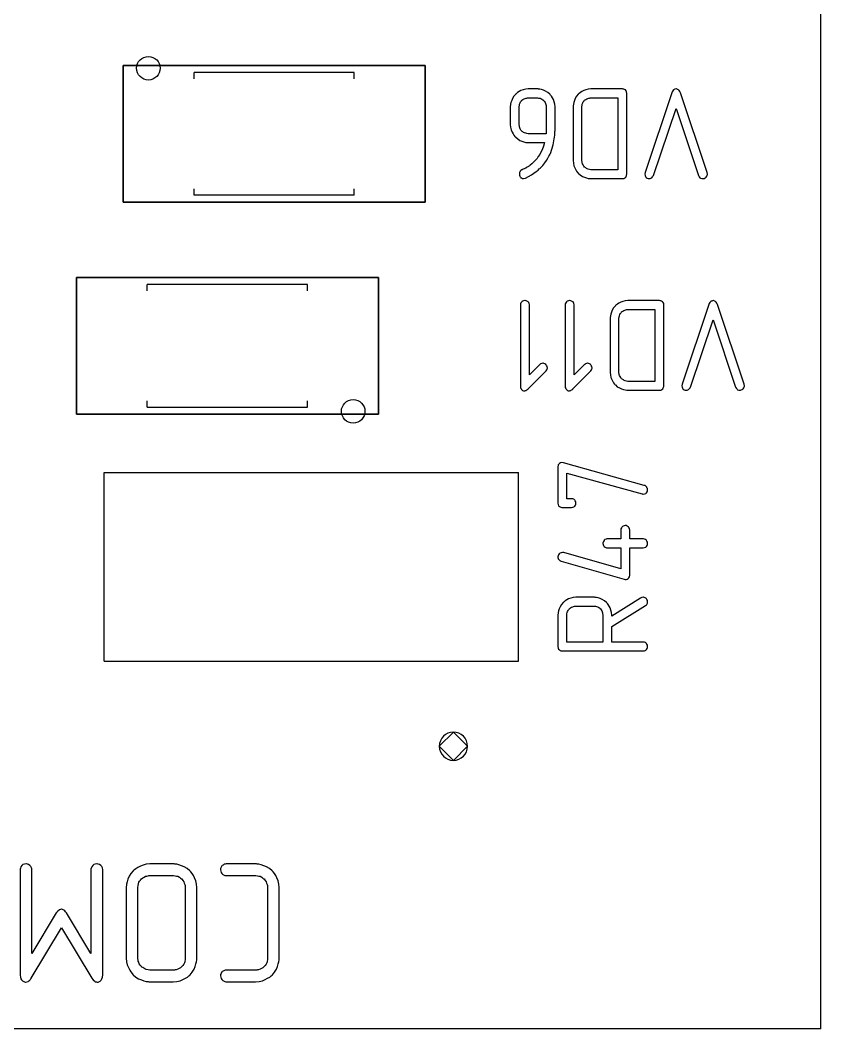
# Model space of a CAD drawing. Header units: inches. Extents: x 0 to 594, y -420 to 0.
# Drawn here: x 219.56 to 228.06, y -129.08 to -118.38 of the extents above; entities that cross this region are included whole.
import ezdxf

# ---------------------------------------------------------------- set-up
doc = ezdxf.new("R2010")
doc.units = ezdxf.units.IN
doc.header["$MEASUREMENT"] = 0

msp = doc.modelspace()

# ---------------------------------------------------------------- linework, layer by layer
at = {"color": 18, "true_color": 0x000000}
for p, q in [((228.062, -129.083), (228.062, -102.583)), ((220.657, -120.308), (220.657, -118.858)), ((220.657, -118.858), (220.657, -120.308)), ((220.657, -118.858), (223.863, -118.858)), ((223.863, -118.858), (220.657, -118.858)), ((223.11, -118.933), (221.41, -118.933)), ((221.41, -118.998), (221.41, -118.933)), ((223.11, -118.998), (223.11, -118.933)), ((223.863, -118.858), (223.863, -120.308)), ((223.863, -120.308), (223.863, -118.858)), ((224.833, -119.154), (224.826, -119.159)), ((224.844, -119.145), (224.833, -119.154)), ((224.859, -119.135), (224.844, -119.145)), ((224.879, -119.124), (224.859, -119.135)), ((224.902, -119.115), (224.879, -119.124)), ((224.929, -119.11), (224.902, -119.115)), ((224.957, -119.107), (224.929, -119.11)), ((225.06, -119.107), (224.957, -119.107)), ((225.065, -119.108), (225.06, -119.107)), ((225.079, -119.11), (225.065, -119.108)), ((225.098, -119.114), (225.079, -119.11)), ((225.119, -119.121), (225.098, -119.114)), ((225.14, -119.13), (225.119, -119.121)), ((225.163, -119.144), (225.14, -119.13)), ((225.185, -119.162), (225.163, -119.144)), ((225.498, -119.154), (225.491, -119.159)), ((225.511, -119.145), (225.498, -119.154)), ((225.526, -119.135), (225.511, -119.145)), ((225.546, -119.124), (225.526, -119.135)), ((225.569, -119.115), (225.546, -119.124)), ((225.594, -119.11), (225.569, -119.115)), ((225.622, -119.107), (225.594, -119.11)), ((225.958, -119.107), (225.622, -119.107)), ((225.963, -119.108), (225.958, -119.107)), ((225.97, -119.11), (225.963, -119.108)), ((225.979, -119.113), (225.97, -119.11)), ((225.989, -119.118), (225.979, -119.113)), ((225.996, -119.127), (225.989, -119.118)), ((226.001, -119.138), (225.996, -119.127)), ((226.003, -119.154), (226.001, -119.138)), ((226.003, -120.011), (226.003, -119.154)), ((226.481, -119.148), (226.196, -119.995)), ((226.482, -119.145), (226.481, -119.146)), ((226.481, -119.146), (226.481, -119.148)), ((226.485, -119.138), (226.482, -119.145)), ((226.49, -119.128), (226.485, -119.138)), ((226.498, -119.118), (226.49, -119.128)), ((226.499, -119.117), (226.498, -119.118)), ((226.505, -119.114), (226.499, -119.117)), ((226.513, -119.111), (226.505, -119.114)), ((226.526, -119.107), (226.513, -119.111)), ((226.53, -119.107), (226.526, -119.107)), ((226.536, -119.11), (226.53, -119.107)), ((226.541, -119.113), (226.536, -119.11)), ((226.55, -119.117), (226.541, -119.113)), ((226.557, -119.124), (226.55, -119.117)), ((226.564, -119.134), (226.557, -119.124)), ((226.571, -119.148), (226.564, -119.134)), ((226.856, -119.995), (226.571, -119.148)), ((224.773, -119.251), (224.769, -119.269)), ((224.781, -119.23), (224.773, -119.251)), ((224.79, -119.207), (224.781, -119.23)), ((224.804, -119.185), (224.79, -119.207)), ((224.823, -119.162), (224.804, -119.185)), ((224.826, -119.159), (224.823, -119.162)), ((224.865, -119.268), (224.869, -119.255)), ((224.869, -119.255), (224.875, -119.245)), ((224.875, -119.245), (224.881, -119.238)), ((224.881, -119.238), (224.885, -119.231)), ((224.885, -119.231), (224.888, -119.228)), ((224.888, -119.228), (224.889, -119.227)), ((224.889, -119.227), (224.9, -119.218)), ((224.9, -119.218), (224.912, -119.213)), ((224.912, -119.213), (224.923, -119.207)), ((224.923, -119.207), (224.933, -119.204)), ((224.933, -119.204), (224.943, -119.203)), ((224.943, -119.203), (224.95, -119.201)), ((224.95, -119.201), (225.053, -119.201)), ((225.053, -119.201), (225.065, -119.203)), ((225.065, -119.203), (225.077, -119.204)), ((225.077, -119.204), (225.086, -119.206)), ((225.086, -119.206), (225.088, -119.207)), ((225.088, -119.207), (225.089, -119.207)), ((225.089, -119.207), (225.101, -119.214)), ((225.101, -119.214), (225.11, -119.221)), ((225.11, -119.221), (225.117, -119.227)), ((225.117, -119.227), (225.12, -119.228)), ((225.12, -119.228), (225.129, -119.24)), ((225.129, -119.24), (225.136, -119.251)), ((225.136, -119.251), (225.14, -119.262)), ((225.14, -119.262), (225.144, -119.273)), ((225.188, -119.165), (225.185, -119.162)), ((225.194, -119.172), (225.188, -119.165)), ((225.203, -119.183), (225.194, -119.172)), ((225.213, -119.2), (225.203, -119.183)), ((225.223, -119.218), (225.213, -119.2)), ((225.233, -119.242), (225.223, -119.218)), ((225.239, -119.268), (225.233, -119.242)), ((225.439, -119.251), (225.435, -119.269)), ((225.446, -119.23), (225.439, -119.251)), ((225.456, -119.207), (225.446, -119.23)), ((225.47, -119.185), (225.456, -119.207)), ((225.488, -119.162), (225.47, -119.185)), ((225.491, -119.159), (225.488, -119.162)), ((225.53, -119.268), (225.535, -119.255)), ((225.535, -119.255), (225.54, -119.245)), ((225.54, -119.245), (225.546, -119.238)), ((225.546, -119.238), (225.55, -119.231)), ((225.55, -119.231), (225.553, -119.228)), ((225.553, -119.228), (225.554, -119.227)), ((225.554, -119.227), (225.566, -119.218)), ((225.566, -119.218), (225.577, -119.213)), ((225.577, -119.213), (225.588, -119.207)), ((225.588, -119.207), (225.598, -119.204)), ((225.598, -119.204), (225.608, -119.203)), ((225.608, -119.203), (225.615, -119.201)), ((225.615, -119.201), (225.908, -119.201)), ((225.908, -119.201), (225.908, -119.964)), ((224.768, -119.283), (224.766, -119.289)), ((224.766, -119.289), (224.766, -119.293)), ((224.766, -119.293), (224.766, -119.294)), ((224.766, -119.294), (224.766, -119.296)), ((224.766, -119.296), (224.766, -119.486)), ((224.769, -119.269), (224.768, -119.283)), ((224.861, -119.296), (224.862, -119.28)), ((224.861, -119.486), (224.861, -119.296)), ((224.862, -119.28), (224.865, -119.268)), ((225.144, -119.273), (225.146, -119.282)), ((225.146, -119.282), (225.147, -119.289)), ((225.147, -119.289), (225.147, -119.294)), ((225.147, -119.294), (225.147, -119.296)), ((225.147, -119.296), (225.147, -119.534)), ((225.241, -119.296), (225.239, -119.268)), ((225.241, -119.534), (225.241, -119.296)), ((225.433, -119.285), (225.432, -119.29)), ((225.432, -119.29), (225.432, -119.294)), ((225.432, -119.294), (225.432, -119.296)), ((225.432, -119.296), (225.432, -119.297)), ((225.432, -119.297), (225.432, -119.868)), ((225.435, -119.269), (225.433, -119.285)), ((225.526, -119.296), (225.528, -119.28)), ((225.526, -119.868), (225.526, -119.296)), ((225.528, -119.28), (225.53, -119.268)), ((226.285, -120.025), (226.526, -119.313)), ((226.526, -119.313), (226.765, -120.026)), ((224.766, -119.486), (224.769, -119.514)), ((224.769, -119.514), (224.775, -119.541)), ((224.775, -119.541), (224.785, -119.564)), ((224.785, -119.564), (224.795, -119.583)), ((224.795, -119.583), (224.804, -119.599)), ((224.861, -119.488), (224.861, -119.486)), ((224.861, -119.493), (224.861, -119.488)), ((224.862, -119.5), (224.861, -119.493)), ((224.864, -119.51), (224.862, -119.5)), ((224.868, -119.52), (224.864, -119.51)), ((224.872, -119.531), (224.868, -119.52)), ((224.879, -119.543), (224.872, -119.531)), ((224.889, -119.554), (224.879, -119.543)), ((224.89, -119.555), (224.889, -119.554)), ((224.893, -119.558), (224.89, -119.555)), ((224.9, -119.562), (224.893, -119.558)), ((224.907, -119.568), (224.9, -119.562)), ((224.917, -119.574), (224.907, -119.568)), ((224.929, -119.578), (224.917, -119.574)), ((224.943, -119.581), (224.929, -119.578)), ((224.957, -119.582), (224.943, -119.581)), ((224.943, -119.581), (224.943, -119.581)), ((225.146, -119.582), (224.957, -119.582)), ((225.147, -119.534), (225.146, -119.582)), ((225.237, -119.599), (225.239, -119.583)), ((225.239, -119.583), (225.24, -119.569)), ((225.24, -119.557), (225.241, -119.547)), ((225.24, -119.569), (225.24, -119.557)), ((225.241, -119.536), (225.241, -119.534)), ((225.241, -119.54), (225.241, -119.536)), ((225.241, -119.547), (225.241, -119.54)), ((224.804, -119.599), (224.814, -119.61)), ((224.814, -119.61), (224.82, -119.617)), ((224.82, -119.617), (224.823, -119.62)), ((224.823, -119.62), (224.845, -119.638)), ((224.845, -119.638), (224.868, -119.653)), ((224.868, -119.653), (224.89, -119.662)), ((224.89, -119.662), (224.91, -119.669)), ((224.91, -119.669), (224.929, -119.674)), ((224.929, -119.674), (224.944, -119.675)), ((224.944, -119.675), (224.95, -119.677)), ((224.95, -119.677), (225.129, -119.677)), ((225.129, -119.677), (225.117, -119.715)), ((225.22, -119.699), (225.229, -119.657)), ((225.229, -119.657), (225.233, -119.636)), ((225.233, -119.636), (225.234, -119.617)), ((225.234, -119.617), (225.237, -119.599)), ((225.091, -119.779), (225.078, -119.803)), ((225.103, -119.753), (225.091, -119.779)), ((225.117, -119.715), (225.103, -119.753)), ((225.187, -119.799), (225.189, -119.795)), ((225.189, -119.795), (225.191, -119.792)), ((225.191, -119.791), (225.208, -119.746)), ((225.191, -119.792), (225.191, -119.791)), ((225.208, -119.746), (225.22, -119.699)), ((224.996, -119.901), (224.976, -119.916)), ((225.017, -119.881), (224.996, -119.901)), ((225.02, -119.878), (225.017, -119.881)), ((225.027, -119.871), (225.02, -119.878)), ((225.037, -119.86), (225.027, -119.871)), ((225.05, -119.844), (225.037, -119.86)), ((225.062, -119.825), (225.05, -119.844)), ((225.078, -119.803), (225.062, -119.825)), ((225.11, -119.918), (225.132, -119.891)), ((225.132, -119.891), (225.15, -119.865)), ((225.15, -119.865), (225.164, -119.841)), ((225.164, -119.841), (225.175, -119.822)), ((225.175, -119.822), (225.184, -119.805)), ((225.184, -119.805), (225.187, -119.799)), ((225.432, -119.868), (225.435, -119.896)), ((225.435, -119.896), (225.44, -119.922)), ((225.526, -119.87), (225.526, -119.868)), ((225.526, -119.875), (225.526, -119.87)), ((225.528, -119.882), (225.526, -119.875)), ((225.529, -119.892), (225.528, -119.882)), ((225.533, -119.902), (225.529, -119.892)), ((225.538, -119.913), (225.533, -119.902)), ((224.865, -119.992), (224.862, -120.001)), ((224.862, -120.001), (224.862, -120.006)), ((224.862, -120.006), (224.862, -120.008)), ((224.862, -120.008), (224.864, -120.022)), ((224.868, -119.985), (224.865, -119.992)), ((224.869, -119.984), (224.868, -119.985)), ((224.872, -119.98), (224.869, -119.984)), ((224.879, -119.973), (224.872, -119.98)), ((224.89, -119.965), (224.879, -119.973)), ((224.892, -119.965), (224.89, -119.965)), ((224.893, -119.964), (224.892, -119.965)), ((224.902, -119.96), (224.893, -119.964)), ((224.913, -119.954), (224.902, -119.96)), ((224.926, -119.949), (224.913, -119.954)), ((224.929, -119.947), (224.926, -119.949)), ((224.936, -119.944), (224.929, -119.947)), ((224.945, -119.937), (224.936, -119.944)), ((224.958, -119.93), (224.945, -119.937)), ((224.96, -119.929), (224.958, -119.93)), ((224.964, -119.927), (224.96, -119.929)), ((224.969, -119.922), (224.964, -119.927)), ((224.976, -119.916), (224.969, -119.922)), ((224.991, -120.019), (225.017, -120.001)), ((225.017, -120.001), (225.04, -119.984)), ((225.04, -119.984), (225.06, -119.968)), ((225.06, -119.968), (225.074, -119.956)), ((225.074, -119.956), (225.079, -119.951)), ((225.079, -119.951), (225.084, -119.947)), ((225.084, -119.947), (225.085, -119.946)), ((225.085, -119.946), (225.086, -119.944)), ((225.086, -119.944), (225.11, -119.918)), ((225.44, -119.922), (225.45, -119.944)), ((225.45, -119.944), (225.46, -119.964)), ((225.46, -119.964), (225.47, -119.98)), ((225.47, -119.98), (225.48, -119.992)), ((225.48, -119.992), (225.485, -119.999)), ((225.485, -119.999), (225.488, -120.002)), ((225.488, -120.002), (225.509, -120.02)), ((225.545, -119.925), (225.538, -119.913)), ((225.554, -119.936), (225.545, -119.925)), ((225.556, -119.937), (225.554, -119.936)), ((225.559, -119.94), (225.556, -119.937)), ((225.566, -119.944), (225.559, -119.94)), ((225.573, -119.95), (225.566, -119.944)), ((225.583, -119.956), (225.573, -119.95)), ((225.594, -119.96), (225.583, -119.956)), ((225.608, -119.963), (225.594, -119.96)), ((225.622, -119.964), (225.608, -119.963)), ((225.608, -119.963), (225.608, -119.963)), ((225.908, -119.964), (225.622, -119.964)), ((226.001, -120.018), (226.003, -120.012)), ((226.003, -120.012), (226.003, -120.011)), ((226.196, -119.995), (226.193, -120.012)), ((226.193, -120.012), (226.196, -120.026)), ((226.858, -120.012), (226.856, -119.995)), ((226.858, -120.013), (226.858, -120.012)), ((224.864, -120.022), (224.868, -120.033)), ((224.868, -120.033), (224.872, -120.04)), ((224.872, -120.04), (224.874, -120.043)), ((224.874, -120.043), (224.879, -120.049)), ((224.879, -120.049), (224.885, -120.051)), ((224.885, -120.051), (224.896, -120.057)), ((224.896, -120.057), (224.905, -120.059)), ((224.905, -120.059), (224.907, -120.059)), ((224.905, -120.059), (224.905, -120.059)), ((224.907, -120.059), (224.927, -120.053)), ((224.927, -120.053), (224.96, -120.037)), ((224.96, -120.037), (224.991, -120.019)), ((225.509, -120.02), (225.532, -120.035)), ((225.532, -120.035), (225.554, -120.044)), ((225.554, -120.044), (225.576, -120.051)), ((225.576, -120.051), (225.594, -120.056)), ((225.594, -120.056), (225.609, -120.057)), ((225.609, -120.057), (225.615, -120.059)), ((225.615, -120.059), (225.956, -120.059)), ((225.615, -120.059), (225.615, -120.059)), ((225.956, -120.059), (225.972, -120.057)), ((225.972, -120.057), (225.983, -120.051)), ((225.983, -120.051), (225.991, -120.043)), ((225.991, -120.043), (225.997, -120.035)), ((225.997, -120.035), (226, -120.026)), ((226, -120.026), (226.001, -120.018)), ((226.196, -120.026), (226.2, -120.036)), ((226.2, -120.036), (226.204, -120.043)), ((226.204, -120.043), (226.207, -120.046)), ((226.207, -120.046), (226.218, -120.053)), ((226.218, -120.053), (226.23, -120.057)), ((226.23, -120.057), (226.238, -120.059)), ((226.238, -120.059), (226.241, -120.059)), ((226.238, -120.059), (226.238, -120.059)), ((226.241, -120.059), (226.251, -120.057)), ((226.251, -120.057), (226.259, -120.054)), ((226.259, -120.054), (226.265, -120.05)), ((226.265, -120.05), (226.268, -120.049)), ((226.268, -120.049), (226.275, -120.04)), ((226.275, -120.04), (226.28, -120.033)), ((226.28, -120.033), (226.283, -120.028)), ((226.283, -120.028), (226.285, -120.025)), ((226.765, -120.026), (226.772, -120.039)), ((226.772, -120.039), (226.779, -120.049)), ((226.779, -120.049), (226.784, -120.053)), ((226.784, -120.053), (226.785, -120.054)), ((226.785, -120.054), (226.798, -120.059)), ((226.798, -120.059), (226.818, -120.059)), ((226.818, -120.059), (226.825, -120.056)), ((226.825, -120.056), (226.834, -120.051)), ((226.834, -120.051), (226.842, -120.046)), ((226.842, -120.046), (226.844, -120.044)), ((226.844, -120.043), (226.853, -120.032)), ((226.844, -120.044), (226.844, -120.043)), ((226.853, -120.032), (226.857, -120.022)), ((226.857, -120.022), (226.858, -120.015)), ((226.858, -120.015), (226.858, -120.013)), ((221.41, -120.233), (221.41, -120.168)), ((223.11, -120.233), (223.11, -120.168)), ((220.657, -120.308), (223.863, -120.308)), ((223.863, -120.308), (220.657, -120.308)), ((223.11, -120.233), (221.41, -120.233)), ((220.159, -121.108), (220.159, -122.558)), ((220.159, -122.558), (220.159, -121.108)), ((223.366, -121.108), (220.159, -121.108)), ((220.159, -121.108), (223.366, -121.108)), ((222.612, -121.183), (220.912, -121.183)), ((220.912, -121.248), (220.912, -121.183)), ((222.612, -121.248), (222.612, -121.183)), ((223.366, -121.108), (223.366, -122.558)), ((223.366, -122.558), (223.366, -121.108)), ((224.875, -121.387), (224.873, -121.396)), ((224.873, -121.396), (224.873, -121.399)), ((224.873, -121.399), (224.873, -121.4)), ((224.873, -121.4), (224.873, -122.257)), ((224.879, -121.376), (224.875, -121.387)), ((224.887, -121.365), (224.879, -121.376)), ((224.89, -121.363), (224.887, -121.365)), ((224.896, -121.359), (224.89, -121.363)), ((224.907, -121.355), (224.896, -121.359)), ((224.921, -121.353), (224.907, -121.355)), ((224.924, -121.353), (224.921, -121.353)), ((224.933, -121.355), (224.924, -121.353)), ((224.942, -121.358), (224.933, -121.355)), ((224.954, -121.365), (224.942, -121.358)), ((224.957, -121.368), (224.954, -121.365)), ((224.961, -121.373), (224.957, -121.368)), ((224.965, -121.384), (224.961, -121.373)), ((224.968, -121.4), (224.965, -121.384)), ((224.968, -122.143), (224.968, -121.4)), ((225.35, -121.387), (225.348, -121.396)), ((225.348, -121.396), (225.348, -121.399)), ((225.348, -121.399), (225.348, -121.4)), ((225.348, -121.4), (225.348, -122.257)), ((225.354, -121.376), (225.35, -121.387)), ((225.363, -121.365), (225.354, -121.376)), ((225.365, -121.363), (225.363, -121.365)), ((225.371, -121.359), (225.365, -121.363)), ((225.382, -121.355), (225.371, -121.359)), ((225.396, -121.353), (225.382, -121.355)), ((225.399, -121.353), (225.396, -121.353)), ((225.408, -121.355), (225.399, -121.353)), ((225.417, -121.358), (225.408, -121.355)), ((225.429, -121.365), (225.417, -121.358)), ((225.432, -121.368), (225.429, -121.365)), ((225.436, -121.373), (225.432, -121.368)), ((225.44, -121.384), (225.436, -121.373)), ((225.443, -121.4), (225.44, -121.384)), ((225.443, -122.143), (225.443, -121.4)), ((225.891, -121.4), (225.884, -121.406)), ((225.904, -121.392), (225.891, -121.4)), ((225.919, -121.382), (225.904, -121.392)), ((225.939, -121.37), (225.919, -121.382)), ((225.962, -121.362), (225.939, -121.37)), ((225.987, -121.356), (225.962, -121.362)), ((226.015, -121.353), (225.987, -121.356)), ((226.351, -121.353), (226.015, -121.353)), ((226.356, -121.355), (226.351, -121.353)), ((226.363, -121.356), (226.356, -121.355)), ((226.372, -121.359), (226.363, -121.356)), ((226.382, -121.365), (226.372, -121.359)), ((226.389, -121.373), (226.382, -121.365)), ((226.394, -121.384), (226.389, -121.373)), ((226.396, -121.4), (226.394, -121.384)), ((226.396, -122.257), (226.396, -121.4)), ((226.874, -121.394), (226.589, -122.242)), ((226.875, -121.392), (226.874, -121.393)), ((226.874, -121.393), (226.874, -121.394)), ((226.878, -121.384), (226.875, -121.392)), ((226.884, -121.375), (226.878, -121.384)), ((226.891, -121.365), (226.884, -121.375)), ((226.892, -121.363), (226.891, -121.365)), ((226.898, -121.361), (226.892, -121.363)), ((226.906, -121.358), (226.898, -121.361)), ((226.919, -121.353), (226.906, -121.358)), ((226.923, -121.353), (226.919, -121.353)), ((226.929, -121.356), (226.923, -121.353)), ((226.934, -121.359), (226.929, -121.356)), ((226.943, -121.363), (226.934, -121.359)), ((226.95, -121.37), (226.943, -121.363)), ((226.957, -121.38), (226.95, -121.37)), ((226.964, -121.394), (226.957, -121.38)), ((227.249, -122.242), (226.964, -121.394)), ((225.832, -121.497), (225.828, -121.516)), ((225.839, -121.476), (225.832, -121.497)), ((225.849, -121.454), (225.839, -121.476)), ((225.863, -121.431), (225.849, -121.454)), ((225.881, -121.408), (225.863, -121.431)), ((225.884, -121.406), (225.881, -121.408)), ((225.924, -121.514), (225.928, -121.501)), ((225.928, -121.501), (225.933, -121.492)), ((225.933, -121.492), (225.939, -121.485)), ((225.939, -121.485), (225.943, -121.478)), ((225.943, -121.478), (225.946, -121.475)), ((225.946, -121.475), (225.948, -121.473)), ((225.948, -121.473), (225.959, -121.465)), ((225.959, -121.465), (225.97, -121.459)), ((225.97, -121.459), (225.981, -121.454)), ((225.981, -121.454), (225.991, -121.451)), ((225.991, -121.451), (226.001, -121.449)), ((226.001, -121.449), (226.008, -121.448)), ((226.008, -121.448), (226.301, -121.448)), ((226.301, -121.448), (226.301, -122.211)), ((225.826, -121.531), (225.825, -121.537)), ((225.825, -121.537), (225.825, -121.541)), ((225.825, -121.541), (225.825, -121.542)), ((225.825, -121.542), (225.825, -121.544)), ((225.825, -121.544), (225.825, -122.115)), ((225.828, -121.516), (225.826, -121.531)), ((225.919, -121.542), (225.921, -121.527)), ((225.919, -122.115), (225.919, -121.542)), ((225.921, -121.527), (225.924, -121.514)), ((226.678, -122.271), (226.919, -121.559)), ((226.919, -121.559), (227.158, -122.273)), ((225.078, -122.033), (224.968, -122.143)), ((225.081, -122.03), (225.078, -122.033)), ((225.088, -122.026), (225.081, -122.03)), ((225.099, -122.022), (225.088, -122.026)), ((225.112, -122.019), (225.099, -122.022)), ((225.114, -122.019), (225.112, -122.019)), ((225.121, -122.02), (225.114, -122.019)), ((225.133, -122.024), (225.121, -122.02)), ((225.144, -122.033), (225.133, -122.024)), ((225.144, -122.034), (225.144, -122.033)), ((225.147, -122.036), (225.144, -122.034)), ((225.151, -122.043), (225.147, -122.036)), ((225.157, -122.054), (225.151, -122.043)), ((225.553, -122.033), (225.443, -122.143)), ((225.556, -122.03), (225.553, -122.033)), ((225.563, -122.026), (225.556, -122.03)), ((225.574, -122.022), (225.563, -122.026)), ((225.587, -122.019), (225.574, -122.022)), ((225.589, -122.019), (225.587, -122.019)), ((225.597, -122.02), (225.589, -122.019)), ((225.608, -122.024), (225.597, -122.02)), ((225.619, -122.033), (225.608, -122.024)), ((225.619, -122.034), (225.619, -122.033)), ((225.622, -122.036), (225.619, -122.034)), ((225.626, -122.043), (225.622, -122.036)), ((225.632, -122.054), (225.626, -122.043)), ((224.955, -122.291), (225.145, -122.099)), ((225.145, -122.099), (225.154, -122.088)), ((225.154, -122.088), (225.158, -122.077)), ((225.158, -122.06), (225.157, -122.054)), ((225.16, -122.067), (225.158, -122.06)), ((225.158, -122.077), (225.16, -122.07)), ((225.16, -122.068), (225.16, -122.067)), ((225.16, -122.07), (225.16, -122.068)), ((225.43, -122.291), (225.62, -122.099)), ((225.62, -122.099), (225.629, -122.088)), ((225.629, -122.088), (225.633, -122.077)), ((225.633, -122.06), (225.632, -122.054)), ((225.635, -122.067), (225.633, -122.06)), ((225.633, -122.077), (225.635, -122.07)), ((225.635, -122.068), (225.635, -122.067)), ((225.635, -122.07), (225.635, -122.068)), ((225.825, -122.115), (225.828, -122.143)), ((225.828, -122.143), (225.833, -122.168)), ((225.919, -122.116), (225.919, -122.115)), ((225.919, -122.122), (225.919, -122.116)), ((225.921, -122.129), (225.919, -122.122)), ((225.922, -122.139), (225.921, -122.129)), ((225.926, -122.149), (225.922, -122.139)), ((225.931, -122.16), (225.926, -122.149)), ((224.873, -122.257), (224.875, -122.274)), ((225.348, -122.257), (225.35, -122.274)), ((225.833, -122.168), (225.843, -122.191)), ((225.843, -122.191), (225.853, -122.211)), ((225.853, -122.211), (225.863, -122.226)), ((225.863, -122.226), (225.873, -122.239)), ((225.873, -122.239), (225.878, -122.246)), ((225.878, -122.246), (225.881, -122.249)), ((225.881, -122.249), (225.902, -122.267)), ((225.938, -122.171), (225.931, -122.16)), ((225.948, -122.182), (225.938, -122.171)), ((225.949, -122.184), (225.948, -122.182)), ((225.952, -122.187), (225.949, -122.184)), ((225.959, -122.191), (225.952, -122.187)), ((225.966, -122.196), (225.959, -122.191)), ((225.976, -122.202), (225.966, -122.196)), ((225.987, -122.206), (225.976, -122.202)), ((226.001, -122.209), (225.987, -122.206)), ((226.015, -122.211), (226.001, -122.209)), ((226.001, -122.209), (226.001, -122.209)), ((226.301, -122.211), (226.015, -122.211)), ((226.394, -122.264), (226.396, -122.258)), ((226.396, -122.258), (226.396, -122.257)), ((226.589, -122.242), (226.586, -122.258)), ((226.586, -122.258), (226.589, -122.273)), ((227.252, -122.258), (227.249, -122.242)), ((227.252, -122.26), (227.252, -122.258)), ((227.252, -122.261), (227.252, -122.26)), ((224.875, -122.274), (224.879, -122.287)), ((224.879, -122.287), (224.885, -122.295)), ((224.885, -122.295), (224.886, -122.298)), ((224.886, -122.298), (224.897, -122.306)), ((224.897, -122.306), (224.906, -122.311)), ((224.906, -122.311), (224.911, -122.312)), ((224.911, -122.312), (224.913, -122.312)), ((224.911, -122.312), (224.911, -122.312)), ((224.913, -122.312), (224.921, -122.311)), ((224.921, -122.311), (224.928, -122.309)), ((224.928, -122.309), (224.934, -122.308)), ((224.934, -122.308), (224.935, -122.306)), ((224.935, -122.306), (224.942, -122.302)), ((224.942, -122.302), (224.949, -122.297)), ((224.949, -122.297), (224.954, -122.292)), ((224.954, -122.292), (224.955, -122.291)), ((225.35, -122.274), (225.354, -122.287)), ((225.354, -122.287), (225.36, -122.295)), ((225.36, -122.295), (225.361, -122.298)), ((225.361, -122.298), (225.372, -122.306)), ((225.372, -122.306), (225.381, -122.311)), ((225.381, -122.311), (225.386, -122.312)), ((225.386, -122.312), (225.388, -122.312)), ((225.386, -122.312), (225.386, -122.312)), ((225.388, -122.312), (225.396, -122.311)), ((225.396, -122.311), (225.403, -122.309)), ((225.403, -122.309), (225.409, -122.308)), ((225.409, -122.308), (225.41, -122.306)), ((225.41, -122.306), (225.417, -122.302)), ((225.417, -122.302), (225.425, -122.297)), ((225.425, -122.297), (225.429, -122.292)), ((225.429, -122.292), (225.43, -122.291)), ((225.902, -122.267), (225.925, -122.281)), ((225.925, -122.281), (225.948, -122.291)), ((225.948, -122.291), (225.969, -122.298)), ((225.969, -122.298), (225.987, -122.302)), ((225.987, -122.302), (226.003, -122.304)), ((226.003, -122.304), (226.008, -122.305)), ((226.008, -122.305), (226.349, -122.305)), ((226.008, -122.305), (226.008, -122.305)), ((226.349, -122.305), (226.365, -122.304)), ((226.365, -122.304), (226.376, -122.298)), ((226.376, -122.298), (226.385, -122.29)), ((226.385, -122.29), (226.39, -122.281)), ((226.39, -122.281), (226.393, -122.273)), ((226.393, -122.273), (226.394, -122.264)), ((226.589, -122.273), (226.593, -122.282)), ((226.593, -122.282), (226.597, -122.29)), ((226.597, -122.29), (226.6, -122.292)), ((226.6, -122.292), (226.612, -122.299)), ((226.612, -122.299), (226.623, -122.304)), ((226.623, -122.304), (226.631, -122.305)), ((226.631, -122.305), (226.634, -122.305)), ((226.631, -122.305), (226.631, -122.305)), ((226.634, -122.305), (226.644, -122.304)), ((226.644, -122.304), (226.652, -122.301)), ((226.652, -122.301), (226.658, -122.297)), ((226.658, -122.297), (226.661, -122.295)), ((226.661, -122.295), (226.668, -122.287)), ((226.668, -122.287), (226.674, -122.28)), ((226.674, -122.28), (226.676, -122.274)), ((226.676, -122.274), (226.678, -122.271)), ((227.158, -122.273), (227.166, -122.285)), ((227.166, -122.285), (227.173, -122.295)), ((227.173, -122.295), (227.177, -122.299)), ((227.177, -122.299), (227.178, -122.301)), ((227.178, -122.301), (227.191, -122.305)), ((227.191, -122.305), (227.211, -122.305)), ((227.211, -122.305), (227.218, -122.302)), ((227.218, -122.302), (227.228, -122.298)), ((227.228, -122.298), (227.235, -122.292)), ((227.235, -122.292), (227.237, -122.291)), ((227.237, -122.29), (227.246, -122.278)), ((227.237, -122.291), (227.237, -122.29)), ((227.246, -122.278), (227.25, -122.268)), ((227.25, -122.268), (227.252, -122.261)), ((220.912, -122.483), (220.912, -122.418)), ((222.612, -122.483), (222.612, -122.418)), ((223.366, -122.558), (220.159, -122.558)), ((220.159, -122.558), (223.366, -122.558)), ((220.912, -122.483), (222.612, -122.483)), ((225.273, -123.106), (225.271, -123.114)), ((225.271, -123.114), (225.271, -123.503)), ((225.271, -123.114), (225.271, -123.114)), ((225.275, -123.097), (225.273, -123.106)), ((225.281, -123.089), (225.275, -123.097)), ((225.288, -123.081), (225.281, -123.089)), ((225.298, -123.075), (225.288, -123.081)), ((225.311, -123.073), (225.298, -123.075)), ((225.332, -123.076), (225.311, -123.073)), ((226.188, -123.315), (225.332, -123.076)), ((220.454, -123.179), (224.854, -123.179)), ((220.454, -125.179), (220.454, -123.179)), ((224.854, -125.179), (224.854, -123.179)), ((225.366, -123.456), (225.366, -123.185)), ((225.366, -123.185), (226.164, -123.405)), ((226.19, -123.315), (226.188, -123.315)), ((226.196, -123.317), (226.19, -123.315)), ((226.204, -123.322), (226.196, -123.317)), ((226.213, -123.33), (226.204, -123.322)), ((226.214, -123.333), (226.213, -123.33)), ((226.164, -123.405), (226.168, -123.406)), ((226.168, -123.406), (226.172, -123.408)), ((226.172, -123.408), (226.176, -123.408)), ((226.176, -123.408), (226.178, -123.408)), ((226.178, -123.408), (226.192, -123.406)), ((226.192, -123.406), (226.203, -123.401)), ((226.203, -123.401), (226.209, -123.396)), ((226.209, -123.396), (226.211, -123.395)), ((226.211, -123.395), (226.219, -123.384)), ((226.217, -123.339), (226.214, -123.333)), ((226.221, -123.348), (226.217, -123.339)), ((226.219, -123.384), (226.221, -123.372)), ((226.223, -123.36), (226.221, -123.348)), ((226.221, -123.372), (226.223, -123.362)), ((226.223, -123.362), (226.223, -123.36)), ((225.271, -123.503), (225.273, -123.519)), ((225.273, -123.519), (225.278, -123.53)), ((225.278, -123.53), (225.287, -123.539)), ((225.287, -123.539), (225.295, -123.544)), ((225.295, -123.544), (225.304, -123.547)), ((225.414, -123.456), (225.366, -123.456)), ((225.415, -123.456), (225.414, -123.456)), ((225.418, -123.456), (225.415, -123.456)), ((225.422, -123.456), (225.418, -123.456)), ((225.428, -123.457), (225.422, -123.456)), ((225.439, -123.461), (225.428, -123.457)), ((225.431, -123.547), (225.442, -123.543)), ((225.45, -123.47), (225.439, -123.461)), ((225.442, -123.543), (225.447, -123.539)), ((225.447, -123.539), (225.45, -123.536)), ((225.452, -123.472), (225.45, -123.47)), ((225.45, -123.536), (225.457, -123.525)), ((225.456, -123.478), (225.452, -123.472)), ((225.46, -123.489), (225.456, -123.478)), ((225.457, -123.525), (225.46, -123.515)), ((225.462, -123.503), (225.46, -123.489)), ((225.46, -123.515), (225.462, -123.506)), ((225.462, -123.506), (225.462, -123.503)), ((225.304, -123.547), (225.312, -123.549)), ((225.312, -123.549), (225.318, -123.55)), ((225.318, -123.55), (225.319, -123.55)), ((225.319, -123.55), (225.415, -123.55)), ((225.415, -123.55), (225.431, -123.547)), ((225.955, -123.754), (225.949, -123.76)), ((225.958, -123.752), (225.955, -123.754)), ((225.965, -123.747), (225.958, -123.752)), ((225.975, -123.743), (225.965, -123.747)), ((225.987, -123.74), (225.975, -123.743)), ((225.99, -123.74), (225.987, -123.74)), ((225.997, -123.742), (225.99, -123.74)), ((226.007, -123.746), (225.997, -123.742)), ((226.018, -123.753), (226.007, -123.746)), ((226.021, -123.754), (226.018, -123.753)), ((226.025, -123.761), (226.021, -123.754)), ((225.941, -123.777), (225.939, -123.785)), ((225.939, -123.785), (225.939, -123.883)), ((225.946, -123.766), (225.941, -123.777)), ((225.949, -123.76), (225.946, -123.766)), ((226.031, -123.773), (226.025, -123.761)), ((226.032, -123.78), (226.031, -123.773)), ((226.034, -123.788), (226.032, -123.78)), ((226.034, -123.883), (226.034, -123.788)), ((225.751, -123.919), (225.749, -123.928)), ((225.749, -123.928), (225.749, -123.931)), ((225.749, -123.931), (225.751, -123.943)), ((225.755, -123.909), (225.751, -123.919)), ((225.751, -123.943), (225.755, -123.953)), ((225.762, -123.898), (225.755, -123.909)), ((225.755, -123.953), (225.76, -123.96)), ((225.76, -123.96), (225.762, -123.963)), ((225.763, -123.895), (225.762, -123.897)), ((225.762, -123.897), (225.762, -123.898)), ((225.762, -123.963), (225.774, -123.971)), ((225.77, -123.89), (225.763, -123.895)), ((225.782, -123.885), (225.77, -123.89)), ((225.774, -123.971), (225.786, -123.976)), ((225.789, -123.883), (225.782, -123.885)), ((225.797, -123.883), (225.789, -123.883)), ((225.939, -123.883), (225.797, -123.883)), ((226.176, -123.883), (226.034, -123.883)), ((226.178, -123.883), (226.176, -123.883)), ((226.18, -123.883), (226.178, -123.883)), ((226.189, -123.884), (226.18, -123.883)), ((226.2, -123.888), (226.189, -123.884)), ((226.192, -123.974), (226.203, -123.97)), ((226.211, -123.897), (226.2, -123.888)), ((226.203, -123.97), (226.209, -123.966)), ((226.209, -123.966), (226.211, -123.963)), ((226.213, -123.9), (226.211, -123.897)), ((226.211, -123.963), (226.219, -123.952)), ((226.217, -123.905), (226.213, -123.9)), ((226.221, -123.916), (226.217, -123.905)), ((226.219, -123.952), (226.221, -123.942)), ((226.223, -123.931), (226.221, -123.916)), ((226.221, -123.942), (226.223, -123.933)), ((226.223, -123.933), (226.223, -123.931)), ((225.273, -124.063), (225.271, -124.072)), ((225.271, -124.072), (225.271, -124.083)), ((225.271, -124.072), (225.271, -124.072)), ((225.277, -124.052), (225.273, -124.063)), ((225.285, -124.041), (225.277, -124.052)), ((225.288, -124.038), (225.285, -124.041)), ((225.294, -124.033), (225.288, -124.038)), ((225.305, -124.029), (225.294, -124.033)), ((225.319, -124.026), (225.305, -124.029)), ((225.333, -124.028), (225.319, -124.026)), ((225.939, -124.201), (225.333, -124.028)), ((225.786, -123.976), (225.794, -123.977)), ((225.794, -123.977), (225.796, -123.977)), ((225.796, -123.977), (225.797, -123.977)), ((225.797, -123.977), (225.939, -123.977)), ((225.939, -123.977), (225.939, -124.201)), ((226.034, -124.27), (226.034, -123.977)), ((226.034, -123.977), (226.176, -123.977)), ((226.176, -123.977), (226.192, -123.974)), ((225.271, -124.083), (225.273, -124.088)), ((225.273, -124.088), (225.274, -124.093)), ((225.274, -124.093), (225.275, -124.094)), ((225.275, -124.094), (225.281, -124.103)), ((225.281, -124.103), (225.29, -124.111)), ((225.29, -124.111), (225.298, -124.115)), ((225.298, -124.115), (225.304, -124.118)), ((225.304, -124.118), (225.306, -124.119)), ((225.306, -124.119), (225.973, -124.31)), ((226.024, -124.297), (226.03, -124.287)), ((226.03, -124.287), (226.032, -124.279)), ((226.032, -124.279), (226.034, -124.27)), ((225.973, -124.31), (225.985, -124.313)), ((225.985, -124.313), (225.996, -124.313)), ((225.996, -124.313), (226.008, -124.31)), ((226.008, -124.31), (226.018, -124.304)), ((226.018, -124.304), (226.024, -124.297)), ((225.433, -124.504), (225.408, -124.51)), ((225.462, -124.502), (225.433, -124.504)), ((225.652, -124.502), (225.462, -124.502)), ((225.653, -124.502), (225.652, -124.502)), ((225.655, -124.502), (225.653, -124.502)), ((225.659, -124.502), (225.655, -124.502)), ((225.665, -124.503), (225.659, -124.502)), ((225.68, -124.504), (225.665, -124.503)), ((225.698, -124.509), (225.68, -124.504)), ((225.72, -124.516), (225.698, -124.509)), ((226.161, -124.506), (226.149, -124.51)), ((226.176, -124.502), (226.161, -124.506)), ((226.178, -124.502), (226.176, -124.502)), ((226.179, -124.502), (226.178, -124.502)), ((226.188, -124.503), (226.179, -124.502)), ((226.199, -124.509), (226.188, -124.503)), ((226.204, -124.511), (226.199, -124.509)), ((225.295, -124.602), (225.285, -124.624)), ((225.309, -124.579), (225.295, -124.602)), ((225.328, -124.558), (225.309, -124.579)), ((225.33, -124.555), (225.328, -124.558)), ((225.337, -124.549), (225.33, -124.555)), ((225.35, -124.54), (225.337, -124.549)), ((225.366, -124.53), (225.35, -124.54)), ((225.385, -124.52), (225.366, -124.53)), ((225.408, -124.51), (225.385, -124.52)), ((225.394, -124.624), (225.405, -124.614)), ((225.405, -124.614), (225.416, -124.607)), ((225.416, -124.607), (225.428, -124.603)), ((225.428, -124.603), (225.438, -124.599)), ((225.438, -124.599), (225.447, -124.597)), ((225.447, -124.597), (225.454, -124.596)), ((225.454, -124.596), (225.46, -124.596)), ((225.46, -124.596), (225.462, -124.596)), ((225.462, -124.596), (225.653, -124.596)), ((225.653, -124.596), (225.669, -124.597)), ((225.669, -124.597), (225.681, -124.6)), ((225.681, -124.6), (225.694, -124.604)), ((225.694, -124.604), (225.704, -124.61)), ((225.704, -124.61), (225.711, -124.616)), ((225.711, -124.616), (225.718, -124.62)), ((225.742, -124.525), (225.72, -124.516)), ((225.765, -124.54), (225.742, -124.525)), ((225.787, -124.558), (225.765, -124.54)), ((225.79, -124.561), (225.787, -124.558)), ((225.796, -124.568), (225.79, -124.561)), ((225.804, -124.58), (225.796, -124.568)), ((225.814, -124.596), (225.804, -124.58)), ((225.825, -124.616), (225.814, -124.596)), ((225.834, -124.638), (225.825, -124.616)), ((226.149, -124.51), (225.842, -124.702)), ((225.842, -124.814), (226.202, -124.59)), ((226.202, -124.59), (226.21, -124.583)), ((226.21, -124.517), (226.204, -124.511)), ((226.211, -124.52), (226.21, -124.517)), ((226.21, -124.583), (226.216, -124.578)), ((226.216, -124.527), (226.211, -124.52)), ((226.221, -124.538), (226.216, -124.527)), ((226.216, -124.578), (226.219, -124.573)), ((226.219, -124.573), (226.22, -124.572)), ((226.22, -124.572), (226.221, -124.565)), ((226.223, -124.552), (226.221, -124.538)), ((226.221, -124.565), (226.223, -124.558)), ((226.223, -124.558), (226.223, -124.552)), ((225.273, -124.679), (225.271, -124.685)), ((225.271, -124.685), (225.271, -125.026)), ((225.271, -124.685), (225.271, -124.685)), ((225.274, -124.664), (225.273, -124.679)), ((225.278, -124.645), (225.274, -124.664)), ((225.285, -124.624), (225.278, -124.645)), ((225.366, -124.692), (225.367, -124.678)), ((225.366, -124.978), (225.366, -124.692)), ((225.367, -124.678), (225.37, -124.664)), ((225.367, -124.678), (225.367, -124.678)), ((225.37, -124.664), (225.374, -124.652)), ((225.374, -124.652), (225.38, -124.642)), ((225.38, -124.642), (225.385, -124.635)), ((225.385, -124.635), (225.39, -124.628)), ((225.39, -124.628), (225.392, -124.626)), ((225.392, -124.626), (225.394, -124.624)), ((225.718, -124.62), (225.721, -124.623)), ((225.721, -124.623), (225.722, -124.624)), ((225.722, -124.624), (225.731, -124.635)), ((225.731, -124.635), (225.736, -124.647)), ((225.736, -124.647), (225.742, -124.658)), ((225.742, -124.658), (225.745, -124.668)), ((225.745, -124.668), (225.746, -124.678)), ((225.746, -124.678), (225.748, -124.685)), ((225.748, -124.685), (225.748, -124.978)), ((225.839, -124.665), (225.834, -124.638)), ((225.842, -124.693), (225.839, -124.665)), ((225.842, -124.702), (225.842, -124.693)), ((225.842, -124.978), (225.842, -124.814)), ((225.271, -125.026), (225.273, -125.041)), ((225.273, -125.041), (225.278, -125.053)), ((225.748, -124.978), (225.366, -124.978)), ((226.176, -124.978), (225.842, -124.978)), ((226.178, -124.978), (226.176, -124.978)), ((226.18, -124.978), (226.178, -124.978)), ((226.189, -124.979), (226.18, -124.978)), ((226.2, -124.984), (226.189, -124.979)), ((226.211, -124.992), (226.2, -124.984)), ((226.213, -124.995), (226.211, -124.992)), ((226.217, -125.001), (226.213, -124.995)), ((226.221, -125.012), (226.217, -125.001)), ((226.219, -125.047), (226.221, -125.037)), ((226.223, -125.026), (226.221, -125.012)), ((226.221, -125.037), (226.223, -125.029)), ((226.223, -125.029), (226.223, -125.026)), ((225.278, -125.053), (225.287, -125.061)), ((225.287, -125.061), (225.295, -125.067)), ((225.295, -125.067), (225.304, -125.07)), ((225.304, -125.07), (225.312, -125.071)), ((225.312, -125.071), (225.318, -125.072)), ((225.318, -125.072), (225.319, -125.072)), ((225.319, -125.072), (226.176, -125.072)), ((226.176, -125.072), (226.192, -125.07)), ((226.192, -125.07), (226.203, -125.065)), ((226.203, -125.065), (226.209, -125.061)), ((226.209, -125.061), (226.211, -125.058)), ((226.211, -125.058), (226.219, -125.047)), ((220.454, -125.179), (224.854, -125.179)), ((224.162, -125.933), (224.012, -126.083)), ((224.312, -126.083), (224.162, -125.933)), ((224.012, -126.083), (224.162, -126.233)), ((224.162, -126.233), (224.312, -126.083)), ((219.565, -127.377), (219.563, -127.388)), ((219.563, -127.388), (219.563, -127.392)), ((219.563, -127.392), (219.563, -127.394)), ((219.563, -127.394), (219.563, -128.512)), ((219.57, -127.362), (219.565, -127.377)), ((219.581, -127.348), (219.57, -127.362)), ((219.585, -127.346), (219.581, -127.348)), ((219.592, -127.34), (219.585, -127.346)), ((219.607, -127.335), (219.592, -127.34)), ((219.626, -127.333), (219.607, -127.335)), ((219.629, -127.333), (219.626, -127.333)), ((219.639, -127.335), (219.629, -127.333)), ((219.652, -127.338), (219.639, -127.335)), ((219.666, -127.348), (219.652, -127.338)), ((219.67, -127.351), (219.666, -127.348)), ((219.676, -127.359), (219.67, -127.351)), ((219.683, -127.373), (219.676, -127.359)), ((219.685, -127.383), (219.683, -127.373)), ((219.687, -127.394), (219.685, -127.383)), ((219.687, -128.285), (219.687, -127.394)), ((220.316, -127.377), (220.314, -127.388)), ((220.314, -127.388), (220.314, -127.392)), ((220.314, -127.392), (220.314, -127.394)), ((220.314, -127.394), (220.314, -128.285)), ((220.322, -127.362), (220.316, -127.377)), ((220.333, -127.348), (220.322, -127.362)), ((220.337, -127.346), (220.333, -127.348)), ((220.344, -127.34), (220.337, -127.346)), ((220.359, -127.335), (220.344, -127.34)), ((220.377, -127.333), (220.359, -127.335)), ((220.381, -127.333), (220.377, -127.333)), ((220.392, -127.335), (220.381, -127.333)), ((220.405, -127.338), (220.392, -127.335)), ((220.42, -127.348), (220.405, -127.338)), ((220.424, -127.351), (220.42, -127.348)), ((220.429, -127.359), (220.424, -127.351)), ((220.435, -127.373), (220.429, -127.359)), ((220.439, -127.394), (220.435, -127.373)), ((220.439, -128.512), (220.439, -127.394)), ((220.776, -127.394), (220.766, -127.401)), ((220.792, -127.383), (220.776, -127.394)), ((220.813, -127.37), (220.792, -127.383)), ((220.839, -127.355), (220.813, -127.37)), ((220.868, -127.344), (220.839, -127.355)), ((220.901, -127.336), (220.868, -127.344)), ((220.938, -127.333), (220.901, -127.336)), ((221.198, -127.333), (220.938, -127.333)), ((221.205, -127.335), (221.198, -127.333)), ((221.224, -127.336), (221.205, -127.335)), ((221.248, -127.342), (221.224, -127.336)), ((221.275, -127.351), (221.248, -127.342)), ((221.305, -127.362), (221.275, -127.351)), ((221.335, -127.381), (221.305, -127.362)), ((221.364, -127.405), (221.335, -127.381)), ((221.69, -127.381), (221.688, -127.39)), ((221.688, -127.39), (221.688, -127.394)), ((221.688, -127.394), (221.692, -127.411)), ((221.696, -127.368), (221.69, -127.381)), ((221.705, -127.353), (221.696, -127.368)), ((221.707, -127.349), (221.705, -127.353)), ((221.716, -127.344), (221.707, -127.349)), ((221.729, -127.336), (221.716, -127.344)), ((221.738, -127.335), (221.729, -127.336)), ((221.75, -127.333), (221.738, -127.335)), ((222.072, -127.333), (221.75, -127.333)), ((222.079, -127.335), (222.072, -127.333)), ((222.098, -127.336), (222.079, -127.335)), ((222.122, -127.342), (222.098, -127.336)), ((222.149, -127.351), (222.122, -127.342)), ((222.179, -127.362), (222.149, -127.351)), ((222.209, -127.381), (222.179, -127.362)), ((222.238, -127.405), (222.209, -127.381)), ((220.707, -127.494), (220.698, -127.522)), ((220.72, -127.464), (220.707, -127.494)), ((220.739, -127.435), (220.72, -127.464)), ((220.763, -127.405), (220.739, -127.435)), ((220.766, -127.401), (220.763, -127.405)), ((220.831, -127.514), (220.839, -127.505)), ((220.839, -127.505), (220.844, -127.496)), ((220.844, -127.496), (220.848, -127.492)), ((220.848, -127.492), (220.85, -127.49)), ((220.85, -127.49), (220.864, -127.479)), ((220.864, -127.479), (220.879, -127.472)), ((220.879, -127.472), (220.894, -127.464)), ((220.894, -127.464), (220.907, -127.461)), ((220.907, -127.461), (220.92, -127.459)), ((220.92, -127.459), (220.929, -127.457)), ((220.929, -127.457), (221.19, -127.457)), ((221.19, -127.457), (221.207, -127.459)), ((221.207, -127.459), (221.222, -127.461)), ((221.222, -127.461), (221.235, -127.462)), ((221.235, -127.462), (221.237, -127.464)), ((221.237, -127.464), (221.238, -127.464)), ((221.238, -127.464), (221.253, -127.473)), ((221.253, -127.473), (221.266, -127.483)), ((221.266, -127.483), (221.275, -127.49)), ((221.275, -127.49), (221.279, -127.492)), ((221.279, -127.492), (221.29, -127.507)), ((221.368, -127.409), (221.364, -127.405)), ((221.375, -127.418), (221.368, -127.409)), ((221.388, -127.433), (221.375, -127.418)), ((221.401, -127.455), (221.388, -127.433)), ((221.414, -127.481), (221.401, -127.455)), ((221.427, -127.511), (221.414, -127.481)), ((221.692, -127.411), (221.698, -127.423)), ((221.698, -127.423), (221.703, -127.433)), ((221.703, -127.433), (221.707, -127.436)), ((221.707, -127.436), (221.714, -127.444)), ((221.714, -127.444), (221.722, -127.448)), ((221.722, -127.448), (221.735, -127.455)), ((221.735, -127.455), (221.746, -127.457)), ((221.746, -127.457), (222.064, -127.457)), ((222.064, -127.457), (222.081, -127.459)), ((222.081, -127.459), (222.096, -127.461)), ((222.096, -127.461), (222.109, -127.462)), ((222.109, -127.462), (222.111, -127.464)), ((222.111, -127.464), (222.112, -127.464)), ((222.112, -127.464), (222.127, -127.473)), ((222.127, -127.473), (222.14, -127.483)), ((222.14, -127.483), (222.149, -127.49)), ((222.149, -127.49), (222.153, -127.492)), ((222.153, -127.492), (222.164, -127.507)), ((222.242, -127.409), (222.238, -127.405)), ((222.249, -127.418), (222.242, -127.409)), ((222.262, -127.433), (222.249, -127.418)), ((222.275, -127.455), (222.262, -127.433)), ((222.288, -127.481), (222.275, -127.455)), ((222.301, -127.511), (222.288, -127.481)), ((220.69, -127.566), (220.689, -127.573)), ((220.689, -127.573), (220.689, -127.579)), ((220.689, -127.579), (220.689, -127.581)), ((220.689, -127.581), (220.689, -127.583)), ((220.689, -127.583), (220.689, -128.333)), ((220.692, -127.546), (220.69, -127.566)), ((220.698, -127.522), (220.692, -127.546)), ((220.813, -127.581), (220.814, -127.561)), ((220.813, -128.333), (220.813, -127.581)), ((220.814, -127.561), (220.818, -127.544)), ((220.818, -127.544), (220.824, -127.527)), ((220.824, -127.527), (220.831, -127.514)), ((221.29, -127.507), (221.3, -127.522)), ((221.3, -127.522), (221.305, -127.536)), ((221.305, -127.536), (221.311, -127.551)), ((221.311, -127.551), (221.313, -127.562)), ((221.313, -127.562), (221.314, -127.572)), ((221.314, -127.572), (221.314, -127.579)), ((221.314, -127.579), (221.314, -127.581)), ((221.314, -127.581), (221.314, -128.333)), ((221.435, -127.546), (221.427, -127.511)), ((221.438, -127.583), (221.435, -127.546)), ((221.438, -128.333), (221.438, -127.583)), ((222.164, -127.507), (222.174, -127.522)), ((222.174, -127.522), (222.179, -127.536)), ((222.179, -127.536), (222.185, -127.551)), ((222.185, -127.551), (222.187, -127.562)), ((222.187, -127.562), (222.188, -127.572)), ((222.188, -127.572), (222.188, -127.579)), ((222.188, -127.579), (222.188, -127.581)), ((222.188, -127.581), (222.188, -128.333)), ((222.309, -127.546), (222.301, -127.511)), ((222.312, -127.583), (222.309, -127.546)), ((222.312, -128.333), (222.312, -127.583)), ((219.979, -127.82), (219.963, -127.835)), ((219.99, -127.816), (219.979, -127.82)), ((220.002, -127.814), (219.99, -127.816)), ((220.005, -127.814), (220.002, -127.814)), ((220.011, -127.816), (220.005, -127.814)), ((220.018, -127.82), (220.011, -127.816)), ((220.026, -127.823), (220.018, -127.82)), ((220.035, -127.831), (220.026, -127.823)), ((219.946, -127.853), (219.687, -128.285)), ((219.948, -127.851), (219.946, -127.853)), ((219.95, -127.848), (219.948, -127.851)), ((219.955, -127.84), (219.95, -127.848)), ((219.963, -127.835), (219.955, -127.84)), ((220.044, -127.84), (220.035, -127.831)), ((220.055, -127.853), (220.044, -127.84)), ((220.314, -128.285), (220.055, -127.853)), ((219.679, -128.546), (220.002, -128.01)), ((220.002, -128.01), (220.324, -128.546)), ((220.689, -128.333), (220.692, -128.37)), ((220.813, -128.335), (220.813, -128.333)), ((220.813, -128.342), (220.813, -128.335)), ((220.814, -128.351), (220.813, -128.342)), ((220.816, -128.364), (220.814, -128.351)), ((221.313, -128.351), (221.311, -128.366)), ((221.314, -128.333), (221.313, -128.351)), ((221.435, -128.37), (221.437, -128.349)), ((221.437, -128.349), (221.438, -128.342)), ((221.438, -128.335), (221.438, -128.333)), ((221.438, -128.338), (221.438, -128.335)), ((221.438, -128.342), (221.438, -128.338)), ((222.187, -128.351), (222.185, -128.366)), ((222.188, -128.333), (222.187, -128.351)), ((222.309, -128.37), (222.311, -128.349)), ((222.311, -128.349), (222.312, -128.342)), ((222.312, -128.335), (222.312, -128.333)), ((222.312, -128.338), (222.312, -128.335)), ((222.312, -128.342), (222.312, -128.338)), ((220.692, -128.37), (220.7, -128.403)), ((220.7, -128.403), (220.713, -128.433)), ((220.713, -128.433), (220.726, -128.459)), ((220.726, -128.459), (220.739, -128.479)), ((220.822, -128.377), (220.816, -128.364)), ((220.827, -128.392), (220.822, -128.377)), ((220.837, -128.407), (220.827, -128.392)), ((220.85, -128.422), (220.837, -128.407)), ((220.851, -128.423), (220.85, -128.422)), ((220.855, -128.427), (220.851, -128.423)), ((220.864, -128.433), (220.855, -128.427)), ((220.874, -128.44), (220.864, -128.433)), ((220.887, -128.447), (220.874, -128.44)), ((220.901, -128.453), (220.887, -128.447)), ((220.92, -128.457), (220.901, -128.453)), ((220.938, -128.459), (220.92, -128.457)), ((220.92, -128.457), (220.92, -128.457)), ((221.2, -128.459), (220.938, -128.459)), ((221.209, -128.457), (221.2, -128.459)), ((221.22, -128.455), (221.209, -128.457)), ((221.235, -128.449), (221.22, -128.455)), ((221.25, -128.444), (221.235, -128.449)), ((221.264, -128.434), (221.25, -128.444)), ((221.279, -128.422), (221.264, -128.434)), ((221.283, -128.418), (221.279, -128.422)), ((221.29, -128.41), (221.283, -128.418)), ((221.3, -128.397), (221.29, -128.41)), ((221.307, -128.381), (221.3, -128.397)), ((221.309, -128.377), (221.307, -128.379)), ((221.307, -128.379), (221.307, -128.381)), ((221.311, -128.366), (221.309, -128.377)), ((221.39, -128.481), (221.409, -128.451)), ((221.409, -128.451), (221.42, -128.422)), ((221.42, -128.422), (221.429, -128.394)), ((221.429, -128.394), (221.435, -128.37)), ((221.716, -128.47), (221.707, -128.475)), ((221.731, -128.462), (221.716, -128.47)), ((221.74, -128.46), (221.731, -128.462)), ((221.751, -128.459), (221.74, -128.46)), ((222.074, -128.459), (221.751, -128.459)), ((222.083, -128.457), (222.074, -128.459)), ((222.094, -128.455), (222.083, -128.457)), ((222.109, -128.449), (222.094, -128.455)), ((222.124, -128.444), (222.109, -128.449)), ((222.138, -128.434), (222.124, -128.444)), ((222.153, -128.422), (222.138, -128.434)), ((222.157, -128.418), (222.153, -128.422)), ((222.164, -128.41), (222.157, -128.418)), ((222.174, -128.397), (222.164, -128.41)), ((222.181, -128.381), (222.174, -128.397)), ((222.183, -128.377), (222.181, -128.379)), ((222.181, -128.379), (222.181, -128.381)), ((222.185, -128.366), (222.183, -128.377)), ((222.264, -128.481), (222.283, -128.451)), ((222.283, -128.451), (222.294, -128.422)), ((222.294, -128.422), (222.303, -128.394)), ((222.303, -128.394), (222.309, -128.37)), ((219.563, -128.512), (219.565, -128.534)), ((219.565, -128.534), (219.57, -128.551)), ((219.57, -128.551), (219.578, -128.562)), ((219.578, -128.562), (219.579, -128.566)), ((219.579, -128.566), (219.587, -128.573)), ((219.587, -128.573), (219.594, -128.577)), ((219.646, -128.581), (219.655, -128.573)), ((219.655, -128.573), (219.665, -128.566)), ((219.665, -128.566), (219.67, -128.559)), ((219.67, -128.559), (219.676, -128.551)), ((219.676, -128.551), (219.678, -128.547)), ((219.678, -128.547), (219.679, -128.546)), ((220.324, -128.546), (220.335, -128.56)), ((220.335, -128.56), (220.342, -128.57)), ((220.342, -128.57), (220.35, -128.575)), ((220.35, -128.575), (220.352, -128.577)), ((220.411, -128.577), (220.418, -128.57)), ((220.418, -128.57), (220.422, -128.568)), ((220.422, -128.566), (220.427, -128.559)), ((220.422, -128.568), (220.422, -128.566)), ((220.427, -128.559), (220.431, -128.551)), ((220.431, -128.551), (220.437, -128.533)), ((220.437, -128.525), (220.439, -128.518)), ((220.437, -128.533), (220.437, -128.525)), ((220.439, -128.514), (220.439, -128.512)), ((220.439, -128.518), (220.439, -128.514)), ((220.739, -128.479), (220.751, -128.496)), ((220.751, -128.496), (220.759, -128.505)), ((220.759, -128.505), (220.763, -128.509)), ((220.763, -128.509), (220.79, -128.533)), ((220.79, -128.533), (220.82, -128.551)), ((220.82, -128.551), (220.85, -128.564)), ((220.85, -128.564), (220.877, -128.573)), ((220.877, -128.573), (220.901, -128.579)), ((221.225, -128.579), (221.261, -128.572)), ((221.261, -128.572), (221.29, -128.559)), ((221.29, -128.559), (221.316, -128.546)), ((221.316, -128.546), (221.338, -128.533)), ((221.338, -128.533), (221.353, -128.52)), ((221.353, -128.52), (221.363, -128.512)), ((221.363, -128.512), (221.366, -128.509)), ((221.366, -128.509), (221.39, -128.481)), ((221.69, -128.507), (221.688, -128.516)), ((221.688, -128.516), (221.688, -128.52)), ((221.688, -128.52), (221.692, -128.536)), ((221.696, -128.494), (221.69, -128.507)), ((221.692, -128.536), (221.698, -128.549)), ((221.705, -128.479), (221.696, -128.494)), ((221.698, -128.549), (221.703, -128.559)), ((221.703, -128.559), (221.707, -128.562)), ((221.707, -128.475), (221.705, -128.479)), ((221.707, -128.562), (221.714, -128.57)), ((221.714, -128.57), (221.72, -128.573)), ((221.72, -128.573), (221.735, -128.581)), ((222.099, -128.579), (222.135, -128.572)), ((222.135, -128.572), (222.164, -128.559)), ((222.164, -128.559), (222.19, -128.546)), ((222.19, -128.546), (222.212, -128.533)), ((222.212, -128.533), (222.227, -128.52)), ((222.227, -128.52), (222.237, -128.512)), ((222.237, -128.512), (222.24, -128.509)), ((222.24, -128.509), (222.264, -128.481)), ((219.594, -128.577), (219.607, -128.584)), ((219.607, -128.584), (219.616, -128.586)), ((219.616, -128.586), (219.62, -128.586)), ((219.616, -128.586), (219.616, -128.586)), ((219.62, -128.586), (219.633, -128.584)), ((219.633, -128.584), (219.646, -128.581)), ((220.352, -128.577), (220.363, -128.583)), ((220.363, -128.583), (220.372, -128.584)), ((220.372, -128.584), (220.379, -128.586)), ((220.379, -128.586), (220.39, -128.586)), ((220.39, -128.586), (220.398, -128.583)), ((220.398, -128.583), (220.411, -128.577)), ((220.901, -128.579), (220.922, -128.581)), ((220.922, -128.581), (220.929, -128.583)), ((220.929, -128.583), (221.188, -128.583)), ((220.929, -128.583), (220.929, -128.583)), ((221.188, -128.583), (221.225, -128.579)), ((221.735, -128.581), (221.746, -128.583)), ((221.746, -128.583), (222.062, -128.583)), ((221.746, -128.583), (221.746, -128.583)), ((222.062, -128.583), (222.099, -128.579)), ((224.262, -129.083), (212.312, -129.083)), ((228.062, -129.083), (224.262, -129.083))]:
    msp.add_line(p, q, dxfattribs=at)
at = {"color": 7, "true_color": 0xffffff}
for p, q in [((220.657, -120.308), (220.657, -118.858)), ((220.657, -118.858), (220.657, -120.308)), ((220.657, -118.858), (223.863, -118.858)), ((223.863, -118.858), (220.657, -118.858)), ((223.863, -118.858), (223.863, -120.308)), ((223.863, -120.308), (223.863, -118.858)), ((220.657, -120.308), (223.863, -120.308)), ((223.863, -120.308), (220.657, -120.308)), ((220.159, -121.108), (220.159, -122.558)), ((220.159, -122.558), (220.159, -121.108)), ((223.366, -121.108), (220.159, -121.108)), ((220.159, -121.108), (223.366, -121.108)), ((223.366, -121.108), (223.366, -122.558)), ((223.366, -122.558), (223.366, -121.108)), ((223.366, -122.558), (220.159, -122.558)), ((220.159, -122.558), (223.366, -122.558))]:
    msp.add_line(p, q, dxfattribs=at)
at = {"color": 18, "true_color": 0x000000}
for start, end in [(90, 180), (0, 90), (180, 270), (270, 0)]:
    msp.add_arc((224.162, -126.083), 0.15, start, end, dxfattribs=at)
for centre in [(220.924, -118.887), (223.098, -122.529)]:
    msp.add_ellipse(centre, major_axis=(0, 0.125), ratio=1, dxfattribs=at)

doc.saveas('drawing.dxf')
